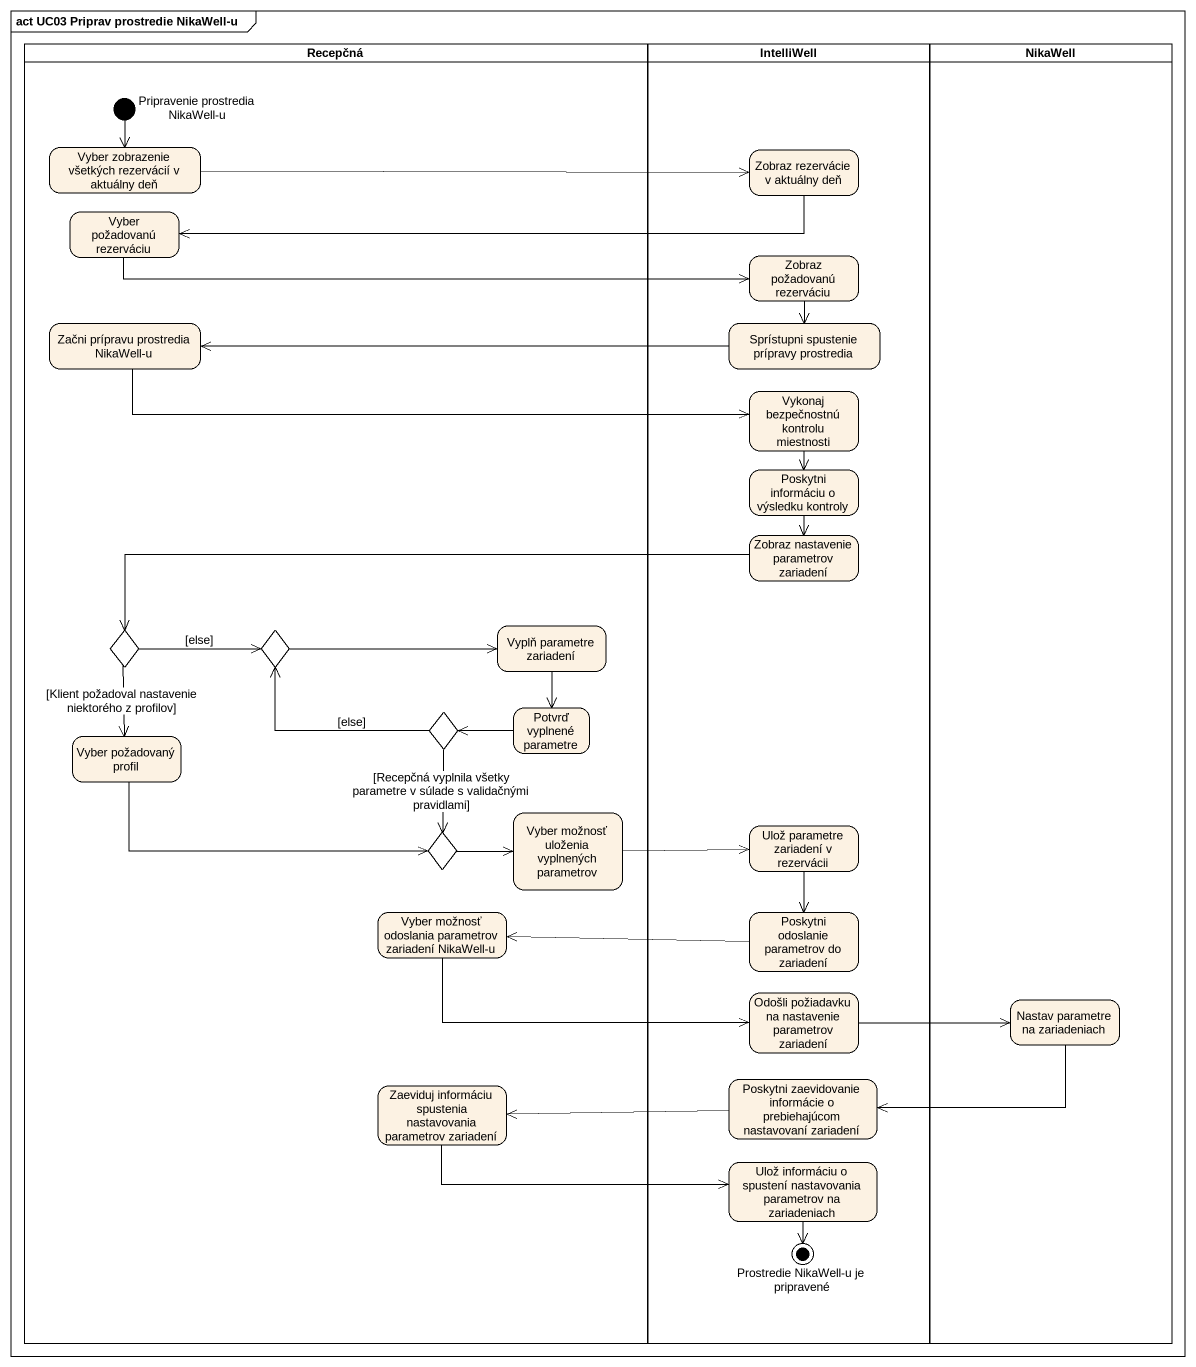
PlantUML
@startuml
mainframe act UC03 Priprav prostredie NikaWell-u
hide empty description
state Recepčná <<partition>> {
  state "Pripravenie prostredia NikaWell-u" as Pripravenie_prostredia <<start>>
  state "Vyber zobrazenie všetkých rezervácií v aktuálny deň" as Vyber_zobrazenie_všetkých
  state "Vyber požadovanú rezerváciu" as Vyber_požadovanú_rezerváciu
  state "Začni prípravu prostredia NikaWell-u" as Začni_prípravu_prostredia
  state "Vyplň parametre zariadení" as Vyplň_parametre_zariadení
  state choice1 <<choice>>
  state choice2 <<choice>>
  state choice3 <<choice>>
  state "Potvrď vyplnené parametre" as Potvrď_vyplnené_parametre
  state "Vyber požadovaný profil" as Vyber_požadovaný_profil
  state "Vyber možnosť uloženia vyplnených parametrov" as Vyber_možnosť_uloženia
  state choice4 <<choice>>
  state "Vyber možnosť odoslania parametrov zariadení NikaWell-u" as Vyber_možnosť_odoslania
  state "Zaeviduj informáciu spustenia nastavovania parametrov zariadení" as Zaeviduj_informáciu
}
state IntelliWell <<partition>> {
  state "Zobraz rezervácie v aktuálny deň" as Zobraz_rezervácie_v
  state "Zobraz požadovanú rezerváciu" as Zobraz_požadovanú_rezerváciu
  state "Sprístupni spustenie prípravy prostredia" as Sprístupni_spustenie
  state "Vykonaj bezpečnostnú kontrolu miestnosti" as Vykonaj_bezpečnostnú
  state "Poskytni informáciu o výsledku kontroly" as Poskytni_informáciu_o
  state "Zobraz nastavenie parametrov zariadení" as Zobraz_nastavenie
  state "Ulož parametre zariadení v rezervácii" as Ulož_parametre_zariadení_v
  state "Poskytni odoslanie parametrov do zariadení" as Poskytni_odoslanie
  state "Odošli požiadavku na nastavenie parametrov zariadení" as Odošli_požiadavku_na
  state "Poskytni zaevidovanie informácie o prebiehajúcom nastavovaní zariadení" as Poskytni_zaevidovanie
  state "Ulož informáciu o spustení nastavovania parametrov na zariadeniach" as Ulož_informáciu_o_spustení
  state "Prostredie NikaWell-u je pripravené" as Prostredie_NikaWell_u_je <<end>>
}
state NikaWell <<partition>> {
  state "Nastav parametre na zariadeniach" as Nastav_parametre_na
}
Pripravenie_prostredia --> Vyber_zobrazenie_všetkých
Vyber_zobrazenie_všetkých -right-> Zobraz_rezervácie_v
Zobraz_rezervácie_v -left-> Vyber_požadovanú_rezerváciu
Vyber_požadovanú_rezerváciu -right-> Zobraz_požadovanú_rezerváciu
Zobraz_požadovanú_rezerváciu --> Sprístupni_spustenie
Začni_prípravu_prostredia -right-> Vykonaj_bezpečnostnú
Sprístupni_spustenie -left-> Začni_prípravu_prostredia
Vykonaj_bezpečnostnú --> Poskytni_informáciu_o
Poskytni_informáciu_o --> Zobraz_nastavenie
Zobraz_nastavenie -left-> choice1
Vyplň_parametre_zariadení --> Potvrď_vyplnené_parametre
choice1 -right-> choice2 : [else]
choice1 --> Vyber_požadovaný_profil : [Klient požadoval nastavenie niektorého z profilov]
choice2 -right-> Vyplň_parametre_zariadení
choice3 -left-> choice2 : [else]
choice3 --> choice4 : [Recepčná vyplnila všetky parametre v súlade s validačnými pravidlami]
Potvrď_vyplnené_parametre -left-> choice3
Vyber_požadovaný_profil -right-> choice4
Vyber_možnosť_uloženia -right-> Ulož_parametre_zariadení_v
choice4 -right-> Vyber_možnosť_uloženia
Ulož_parametre_zariadení_v --> Poskytni_odoslanie
Vyber_možnosť_odoslania -right-> Odošli_požiadavku_na
Poskytni_odoslanie -left-> Vyber_možnosť_odoslania
Odošli_požiadavku_na -right-> Nastav_parametre_na
Nastav_parametre_na -left-> Poskytni_zaevidovanie
Zaeviduj_informáciu -right-> Ulož_informáciu_o_spustení
Poskytni_zaevidovanie -left-> Zaeviduj_informáciu
Ulož_informáciu_o_spustení --> Prostredie_NikaWell_u_je
@enduml
